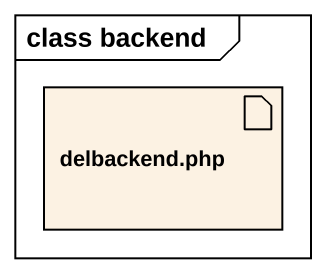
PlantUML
@startuml
mainframe class backend
artifact "delbackend.php" as delbackend_php
@enduml
